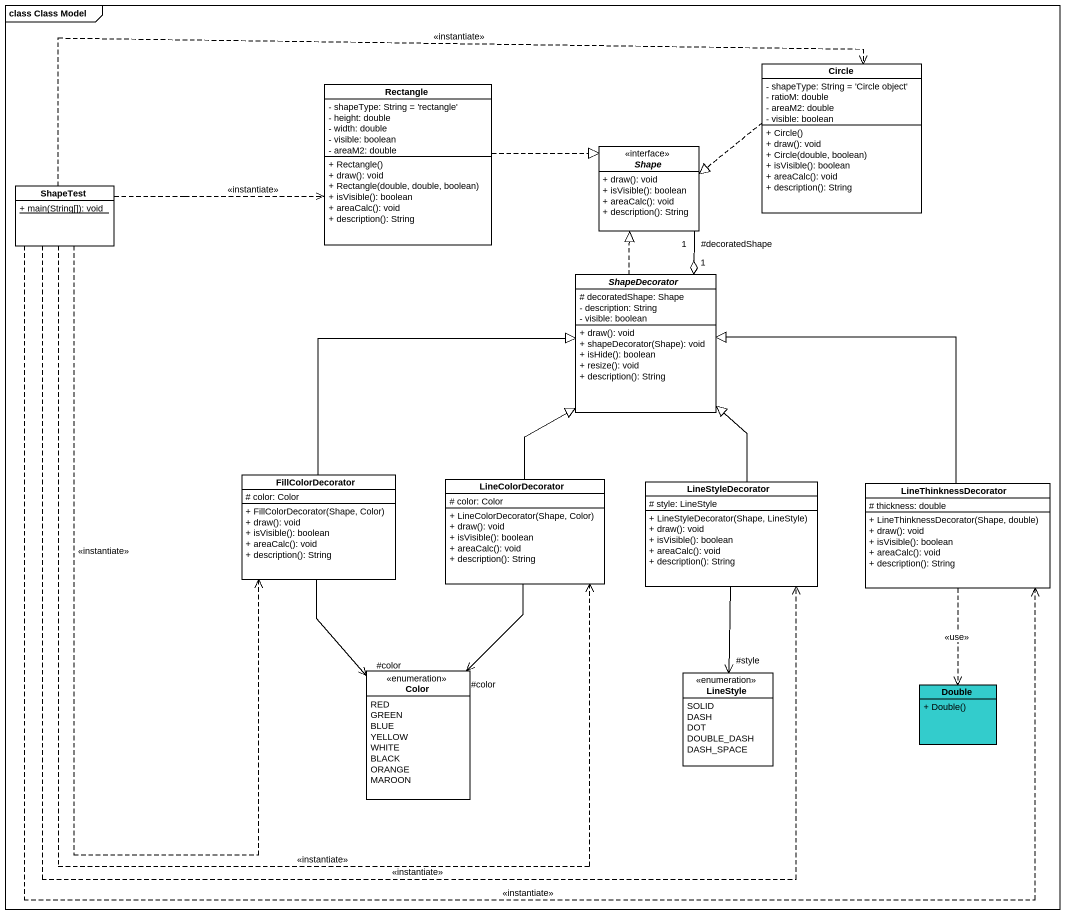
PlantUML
@startuml
mainframe class Class Model
hide circle
hide empty members
skinparam classAttributeIconSize 0
class "Circle" as Circle_ {
  - shapeType: String = 'Circle object'
  - ratioM: double
  - areaM2: double
  - visible: boolean
  + Circle()
  + draw(): void
  + Circle(double, boolean)
  + isVisible(): boolean
  + areaCalc(): void
  + description(): String
}
class "Rectangle" as Rectangle_ {
  - shapeType: String = 'rectangle'
  - height: double
  - width: double
  - visible: boolean
  - areaM2: double
  + Rectangle()
  + draw(): void
  + Rectangle(double, double, boolean)
  + isVisible(): boolean
  + areaCalc(): void
  + description(): String
}
interface Shape {
  + draw(): void
  + isVisible(): boolean
  + areaCalc(): void
  + description(): String
}
class ShapeTest {
  {static} + main(String[]): void
}
abstract class ShapeDecorator {
  # decoratedShape: Shape
  - description: String
  - visible: boolean
  + draw(): void
  + shapeDecorator(Shape): void
  + isHide(): boolean
  + resize(): void
  + description(): String
}
class FillColorDecorator {
  # color: Color
  + FillColorDecorator(Shape, Color)
  + draw(): void
  + isVisible(): boolean
  + areaCalc(): void
  + description(): String
}
class LineColorDecorator {
  # color: Color
  + LineColorDecorator(Shape, Color)
  + draw(): void
  + isVisible(): boolean
  + areaCalc(): void
  + description(): String
}
class LineStyleDecorator {
  # style: LineStyle
  + LineStyleDecorator(Shape, LineStyle)
  + draw(): void
  + isVisible(): boolean
  + areaCalc(): void
  + description(): String
}
class LineThinknessDecorator {
  # thickness: double
  + LineThinknessDecorator(Shape, double)
  + draw(): void
  + isVisible(): boolean
  + areaCalc(): void
  + description(): String
}
enum Color {
  RED
  GREEN
  BLUE
  YELLOW
  WHITE
  BLACK
  ORANGE
  MAROON
}
enum LineStyle {
  SOLID
  DASH
  DOT
  DOUBLE_DASH
  DASH_SPACE
}
class Double #33CCCC {
  + Double()
}
Circle_ .left.|> Shape
Rectangle_ .right.|> Shape
Shape "#decoratedShape\n1" --o "1" ShapeDecorator
ShapeTest .right.> Circle_ : <<instantiate>>
ShapeTest .right.> Rectangle_ : <<instantiate>>
ShapeTest ..> FillColorDecorator : <<instantiate>>
ShapeTest ..> LineColorDecorator : <<instantiate>>
ShapeTest .right.> LineStyleDecorator : <<instantiate>>
ShapeTest .right.> LineThinknessDecorator : <<instantiate>>
ShapeDecorator .up.|> Shape
FillColorDecorator -right-|> ShapeDecorator
FillColorDecorator --> "#color" Color
LineColorDecorator -up-|> ShapeDecorator
LineColorDecorator --> "#color" Color
LineStyleDecorator -up-|> ShapeDecorator
LineStyleDecorator --> "#style" LineStyle
LineThinknessDecorator -up-|> ShapeDecorator
LineThinknessDecorator ..> Double : <<use>>
@enduml
